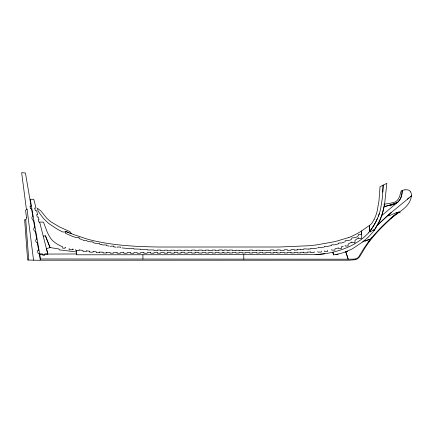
<?xml version="1.0" encoding="UTF-8"?>
<svg xmlns="http://www.w3.org/2000/svg" width="433" height="433" viewBox="0 0 433 433"><rect width="100%" height="100%" fill="white"/><g stroke="black" fill="none" stroke-linecap="round" stroke-linejoin="round"><path stroke-width="0.65" d="M368.434 232.83L369.62 231.46L369.625 225.301L370.388 224.738A10.04 10.04 0 0 0 371.871 223.244L374.177 219.304M374.415 230.004L374.199 230.345L373.571 229.907L370.188 231.882L369.62 231.46L369.63 225.301L361.62 230.941A73.864 73.864 0 0 1 348.863 237.517M411.35 195.11L411.204 196.923A15.079 15.079 0 0 1 410.76 199.056A8.205 8.205 0 0 1 410.516 199.759C407.393 207.932 399.042 211.856 392.747 217.177A72.181 72.181 0 0 0 391.161 218.497C380.06 228.592 369.36 239.509 362.107 252.78M355.742 259.546A13.093 13.093 0 0 1 355.179 259.67A10.322 10.322 0 0 1 354.676 259.762L348.966 260.206L40.762 260.206L30.223 199.261L33.763 199.261L36.02 208.094L34.613 208.127L35.403 210.687L36.648 210.768L37.666 214.671L36.626 214.616L37.325 217.106L38.326 217.106L38.948 219.499L38.18 219.563L38.818 222.113L39.647 222.08L47.803 254.063L44.729 254.079L44.707 254.961L42.748 255.005L42.542 254.09L39.706 254.095L42.542 254.09M76.5 250.555L76.614 254.793L315.04 254.62M370.188 231.882L369.62 231.46A57.73 57.73 0 0 0 377.489 218.324L378.372 216.197A56.463 56.463 0 0 0 379.4 213.301A54.618 54.618 0 0 0 380.639 208.868L382.307 198.249L383.151 185.135L386.831 183.338L384.618 204.116L384.011 204.203L384.569 204.311L383.135 210.752M382.842 192.138L383.14 185.145L380.044 186.677L378.962 200.934L377.251 210.692A47.543 47.543 0 0 1 376.418 213.788L376.293 214.178A39.733 39.733 0 0 1 374.166 219.298M404.958 189.881A13.986 13.986 0 0 0 402.262 190.39C402.208 194.877 400.936 199.602 397.337 202.557L381.668 215.634L380.412 218.936A50.493 50.493 0 0 1 378.55 222.892L376.466 226.621M402.268 190.396L401.743 194.899L400.779 198.038A10.755 10.755 0 0 1 399.756 199.824L397.364 202.536M384.212 206.113L384.585 204.122L388.666 203.521A50.342 50.342 0 0 0 392.796 202.644C397.548 202.092 399.708 197.356 400.465 193.194A16.297 16.297 0 0 1 400.574 192.766A6.192 6.192 0 0 1 401.304 190.969L401.413 190.877A1.185 1.185 0 0 1 401.743 190.607L402.133 190.439M384.185 206.265L384.125 206.557M369.62 231.46L369.63 231.428A57.113 57.113 0 0 0 377.484 218.324M383.053 211.055L382.491 213.047M382.837 211.84L384.093 206.703L387.714 205.74M382.734 212.208L382.063 214.449A54.249 54.249 0 0 1 380.547 218.605L380.347 219.082A47.641 47.641 0 0 1 379.4 221.193L375.963 227.477M382.431 213.258L381.673 215.629M376.304 226.903L374.199 230.345A63.267 63.267 0 0 1 364.407 240.531A44.567 44.567 0 0 1 362.713 241.901L352.072 249.013L345.778 251.773A56.182 56.182 0 0 1 341.253 253.267A55.949 55.949 0 0 1 338.178 254.052A56.057 56.057 0 0 1 335.846 254.523L333.491 254.891L332.896 252.168A93.23 93.23 0 0 0 343.153 249.127A80.062 80.062 0 0 0 347.309 247.47L349.756 246.366A69.058 69.058 0 0 0 354.513 243.898M361.782 253.327L359.763 256.477A8.416 8.416 0 0 1 358.67 257.749L357.875 258.431A5.856 5.856 0 0 1 355.764 259.616M375.784 227.769L374.626 229.663M394.436 204.463C394.355 204.252 395.805 202.915 390.517 205.827M369.484 240.429L363.65 248.704L358.567 257.094A3.415 3.415 0 0 1 358.145 257.548A7.085 7.085 0 0 1 354.097 259.021M368.061 242.28L369.241 240.732M369.403 240.531L370.967 238.61M369.647 240.223L370.026 239.758L369.522 239.303L364.878 241.121L364.407 240.526A44.588 44.588 0 0 1 362.713 241.901M370.388 239.314C378.702 229.333 387.833 219.904 398.387 212.273M371.13 238.421L371.768 237.663M30.591 208.343L30.624 208.392A1.137 1.137 0 0 0 30.938 208.711L31.566 208.977L32.886 216.727C30.949 216.522 32.058 220.061 33.547 220.586L34.792 227.899C32.762 227.579 33.725 231.336 35.409 231.52L36.756 239.454C34.792 239.146 35.679 242.713 37.319 242.756L38.661 250.615L37.471 250.62L37.671 252.049L38.196 253.505L39.224 253.949L40.318 260.336L28.757 260.054L25.753 219.845A2.923 2.923 0 0 0 26.316 218.838A6.008 6.008 0 0 0 26.483 217.528M397.532 202.368L396.704 202.785A25.563 25.563 0 0 1 394.95 203.494L394.452 203.683M397.51 202.39L388.114 205.632M377.998 224.689L378.87 223.856M377.083 225.561L386.447 216.771M379.687 223.076L381.944 220.938M382.658 220.267L388.85 214.622M386.745 216.505L387.735 215.623L388.942 215.775L396.26 212.727L397.656 212.803L396.26 212.727M389.516 214.037L389.078 214.422M389.738 213.842L390.171 213.464M390.82 212.901L390.387 213.274M390.328 218.649L393.981 215.607M391.037 212.717L411.301 196.079L410.717 196.528M391.253 212.527L387.703 215.639L388.942 215.775M358.421 237.912L355.011 240.304L354.979 242.653L351.926 242.653L351.926 242.042M407.383 199.148L409.023 197.849M394.506 215.196L398.842 211.943L399.248 212.251L398.842 211.943L398.463 212.219M33.547 260.168L27.068 209.166L25.569 210.249L26.494 217.528M27.068 209.166L26.44 209.615L21.65 172.664L25.433 172.973L31.079 206.108L30.077 206.092L30.099 206.417M351.71 242.166L348.121 244.033L348.083 246.009L345.155 246.009L345.155 245.397M343.293 246.188L341.615 246.859M348.852 237.495L335.185 241.571L316.994 244.84A179.554 179.554 0 0 1 309.081 245.727L279.648 247.005L159.203 247.016C136.114 246.648 112.78 245.571 90.297 239.909A133.602 133.602 0 0 1 86.438 238.837L73.377 234.475L65.383 231.265L65.351 233.171L68.078 234.47A71.97 71.97 0 0 0 72.468 236.31L75.807 237.517L79.104 237.322L79.104 238.637L82.248 239.649M347.114 251.351L347.764 251.113M345.106 241.782L345.155 240.716C347.022 240.629 352.229 240.726 351.926 237.82C354.086 238.161 358.843 237.203 358.519 234.334L361.571 234.334L361.62 230.941L361.571 238.442L358.519 238.442L358.519 237.825M344.441 242.004L341.491 243.021L338.563 243.021L338.509 243.79M391.454 204.668L394.436 203.927L394.198 203.77M391.232 204.733L384.407 206.622M353.875 259.167L348.197 259.199L345.778 251.773L346.454 251.573M338.233 243.866L334.969 244.802L331.673 244.802L331.559 245.527M335.478 248.699L338.563 247.898L338.563 248.51L341.491 248.51L341.491 246.902M331.332 245.576L327.635 246.366L324.339 246.301L324.339 247.005M331.646 249.516L331.673 250.122L334.969 250.122L334.969 248.818M323.77 247.113L321.291 247.53L317.995 247.389L317.995 248.006M43.36 236.126L45.405 235.763L50.066 247.552L59.132 249.002L59.083 249.825L76.5 251.963M327.673 250.258L327.635 251.384L324.339 251.384L324.263 250.783M315.04 254.62L316.68 254.528A107.503 107.503 0 0 0 324.842 253.695L326.46 253.446A91 91 0 0 0 329.692 252.867L330.493 252.704A84.608 84.608 0 0 0 332.896 252.168L333.491 254.891M316.88 248.152L314.856 248.401M321.394 251.145L321.291 252.103L317.995 252.103L317.827 251.508M314.499 248.445L310.845 248.282L310.845 248.834L308.199 249.083M404.952 189.865C406.998 189.519 409.586 189.789 410.554 191.922M308.134 249.089L303.825 248.829L303.825 249.457L300.746 249.7L300.746 249.294L297.449 249.294L297.449 249.933L297.119 249.955M314.19 251.79L314.142 252.596L310.845 252.596L310.759 251.99M296.648 249.987L297.011 249.965M295.95 250.03L296.291 250.009M295.615 250.052L295.127 250.079M294.813 250.095L294.348 250.122L294.348 249.646L291.052 249.646L290.922 250.258M310.667 251.995L307.441 252.13M290.651 250.263L287.512 250.339L287.512 249.754L284.216 249.754L284.216 250.409L280.308 250.485L280.308 249.938L277.012 249.938L277.012 250.545L273.808 250.593L273.808 249.96L270.511 249.96L270.511 250.62L262.631 250.225L262.631 250.653L259.865 250.658L259.865 250.209L256.569 250.209L256.569 250.664L252.715 250.669L252.715 250.085L249.419 250.085L249.419 250.675L242.318 250.339L242.318 250.68L239.168 250.68L239.168 250.263L235.871 250.263L235.871 250.68L232.429 250.68L232.429 250.036L229.133 250.036L229.133 250.685L227.168 250.685L227.168 250.009L223.996 250.009L223.996 250.685L222.237 250.685L222.237 249.965L218.941 249.965L218.941 250.691L215.499 250.691L215.499 250.063L212.208 250.063L212.208 250.691L208.841 250.696L208.841 250.112L205.551 250.112L205.551 250.696L202.108 250.702L202.108 250.085L198.812 250.085L198.812 250.707L195.061 250.712L195.061 250.074L191.765 250.074L191.765 250.723L187.987 250.734L187.987 250.187L184.691 250.187L184.691 250.745L180.994 250.75L180.994 250.182L177.698 250.182L177.698 250.745L174.255 250.745L174.255 250.171L170.959 250.171L170.959 250.75L167.598 250.767L167.598 250.187L164.302 250.187L164.177 250.761M42.748 255.005L44.707 254.961M303.782 252.239L300.746 252.287L300.746 252.932L297.449 252.932L297.449 252.32L294.348 252.336L294.348 252.959L291.052 252.959L291.052 252.347M167.69 252.563L170.959 252.553L170.959 253.164L174.255 253.164L174.255 252.542M174.407 252.542L177.698 252.531L177.698 253.137L180.994 253.137L180.994 252.52M181.118 252.515L184.691 252.504L184.691 253.116L187.987 253.116L187.987 252.493L191.765 252.482L191.765 253.094L195.061 253.094L195.061 252.471M195.153 252.471L198.812 252.461L198.812 253.072L202.108 253.072L202.108 252.45L205.529 252.444L205.551 253.056L208.841 253.056L208.841 252.434L212.208 252.428L212.208 253.04L215.499 253.04L215.499 252.423L218.941 252.417L218.941 253.029L222.237 253.029L222.237 252.412L223.834 252.412M44.729 254.079L76.646 253.965M276.931 252.369L273.878 252.369M143.891 252.634L140.503 252.639L140.503 253.256L137.207 253.256L137.207 252.645L133.867 252.65L133.867 253.262L130.577 253.262L130.577 252.65M150.603 252.618L147.236 252.623L147.236 253.245L143.94 253.245L143.94 252.634M157.32 252.601L153.975 252.607L153.975 253.224L150.679 253.224L150.679 252.618M290.965 252.347L287.512 252.352L287.512 252.969L284.216 252.969L284.216 252.358L280.308 252.363L280.308 252.98L277.012 252.98L277.012 252.369M39.652 222.08L43.479 222.08L46.97 231.466A45.422 45.422 0 0 0 48.999 235.584A34.05 34.05 0 0 0 49.79 236.889C52.512 241.939 57.697 244.661 62.725 246.907L62.725 248.201L65.107 248.201L65.107 247.595M130.468 252.65L127.134 252.65L127.134 253.256L123.838 253.256L123.838 252.65M123.751 252.65L120.45 252.634L120.45 253.24L117.154 253.24L117.154 252.601M40.55 258.977L348.197 259.199L345.783 251.773M65.372 231.985L62.731 231.974A71.099 71.099 0 0 1 56.23 228.489L48.599 223.39L43.998 219.028A82.855 82.855 0 0 1 38.932 212.235L38.039 210.849L37.4 208.246L40.956 210.979L46.634 218.102L50.607 221.653L59.586 226.973L69.94 231.644L71.38 233.755L70.568 233.452M117.04 252.601L113.484 252.558L113.484 253.17L110.188 253.17L110.188 252.488L106.664 252.379M163.62 250.75L161.336 250.685M28.767 260.054L27.625 260.027L24.643 219.796A0.666 0.666 0 0 1 25.201 219.585L25.59 220.034M161.011 250.675L160.681 250.658L160.681 250.068L157.385 250.068L157.385 250.49L153.975 250.306L153.975 249.955L147.88 249.976L147.236 249.938L147.236 249.5L143.94 249.744L140.503 249.511L140.503 249.164L133.867 249.002L133.867 248.52L130.577 248.731L122.014 247.92M103.022 252.228L103.243 252.986L106.54 252.986L106.54 252.379M102.967 252.228L99.731 252.049M99.66 252.049L99.595 252.656L96.299 252.656L96.294 251.817M95.834 251.779L93.241 251.562M93.052 251.546L93.041 252.158L89.745 252.158L89.745 251.216M89.577 251.2L86.53 250.859M75.623 249.554L75.807 250.555L79.104 250.555L79.104 249.944M79.207 249.955L83.06 250.442L83.06 251.449L86.356 251.449L86.356 250.837M117.078 247.324L117.154 247.026L120.45 247.026L120.45 247.746M73.448 249.289L72.988 249.224M115.941 247.173L114.875 247.021M72.912 249.213L72.49 249.148M114.566 246.972L114.106 246.907M113.792 246.859L113.484 246.815L113.484 246.074L110.031 246.258M109.002 246.079L106.983 245.717M106.686 245.663L106.54 244.948L103.243 244.948A10.008 10.008 0 0 1 102.643 244.861L101.961 244.732M384.011 204.203L384.569 204.311M101.879 244.715L99.595 244.234L99.595 243.449L96.299 243.449A5.12 5.12 0 0 1 95.725 243.351L93.041 242.68L93.041 241.874C91.26 241.814 87.482 241.971 86.356 240.407L83.06 240.407L83.06 239.898M69.128 248.531L69.15 249.754L72.446 249.754L72.446 249.143M65.589 247.714L65.166 247.606M69.767 233.154L70.168 233.306M67.862 232.38L68.23 232.537M67.131 232.066L67.494 232.223M66.769 231.909L66.065 231.59M373.571 229.907L374.199 230.351M370.026 239.758L369.522 239.303L364.878 241.121L364.413 240.526M399.497 212.067L400.195 212.96M45.405 235.763L50.066 247.552L46.531 248.656L47.825 254.068M307.116 252.147L307.116 252.85L303.825 252.85L303.825 252.239M273.808 252.369L273.808 252.986L270.511 252.986L270.511 252.374L265.943 252.379L265.927 252.991L262.631 252.991L262.631 252.379L259.865 252.379L259.865 252.996L256.569 252.996L256.569 252.385L252.715 252.385L252.715 253.002L249.419 253.002L249.419 252.39L245.614 252.39L245.614 253.002L242.318 253.002L242.318 252.396L239.168 252.396L239.168 253.007L235.871 253.007L235.871 252.396L232.429 252.401L232.429 253.013L229.133 253.013L229.133 252.407L227.168 252.407L227.168 253.024L223.996 253.024L223.996 252.412M243.784 254.793L243.784 259.199M167.598 252.563L167.598 253.186L164.302 253.186L164.302 252.58L160.681 252.591L160.681 253.208L157.385 253.208L157.385 252.596M142.922 254.793L142.922 259.086M410.63 191.879A6.993 6.993 0 0 1 411.42 195.11M379.4 213.301A56.398 56.398 0 0 1 378.372 216.197M368.488 232.884A56.063 56.063 0 0 1 354.481 243.849M338.178 254.052A56.063 56.063 0 0 1 335.846 254.523M324.842 253.695A107.444 107.444 0 0 1 316.68 254.523M30.526 208.37A4.952 4.952 0 0 1 30.142 206.417M389.992 205.377L390.42 205.837L389.987 205.426"/></g></svg>
